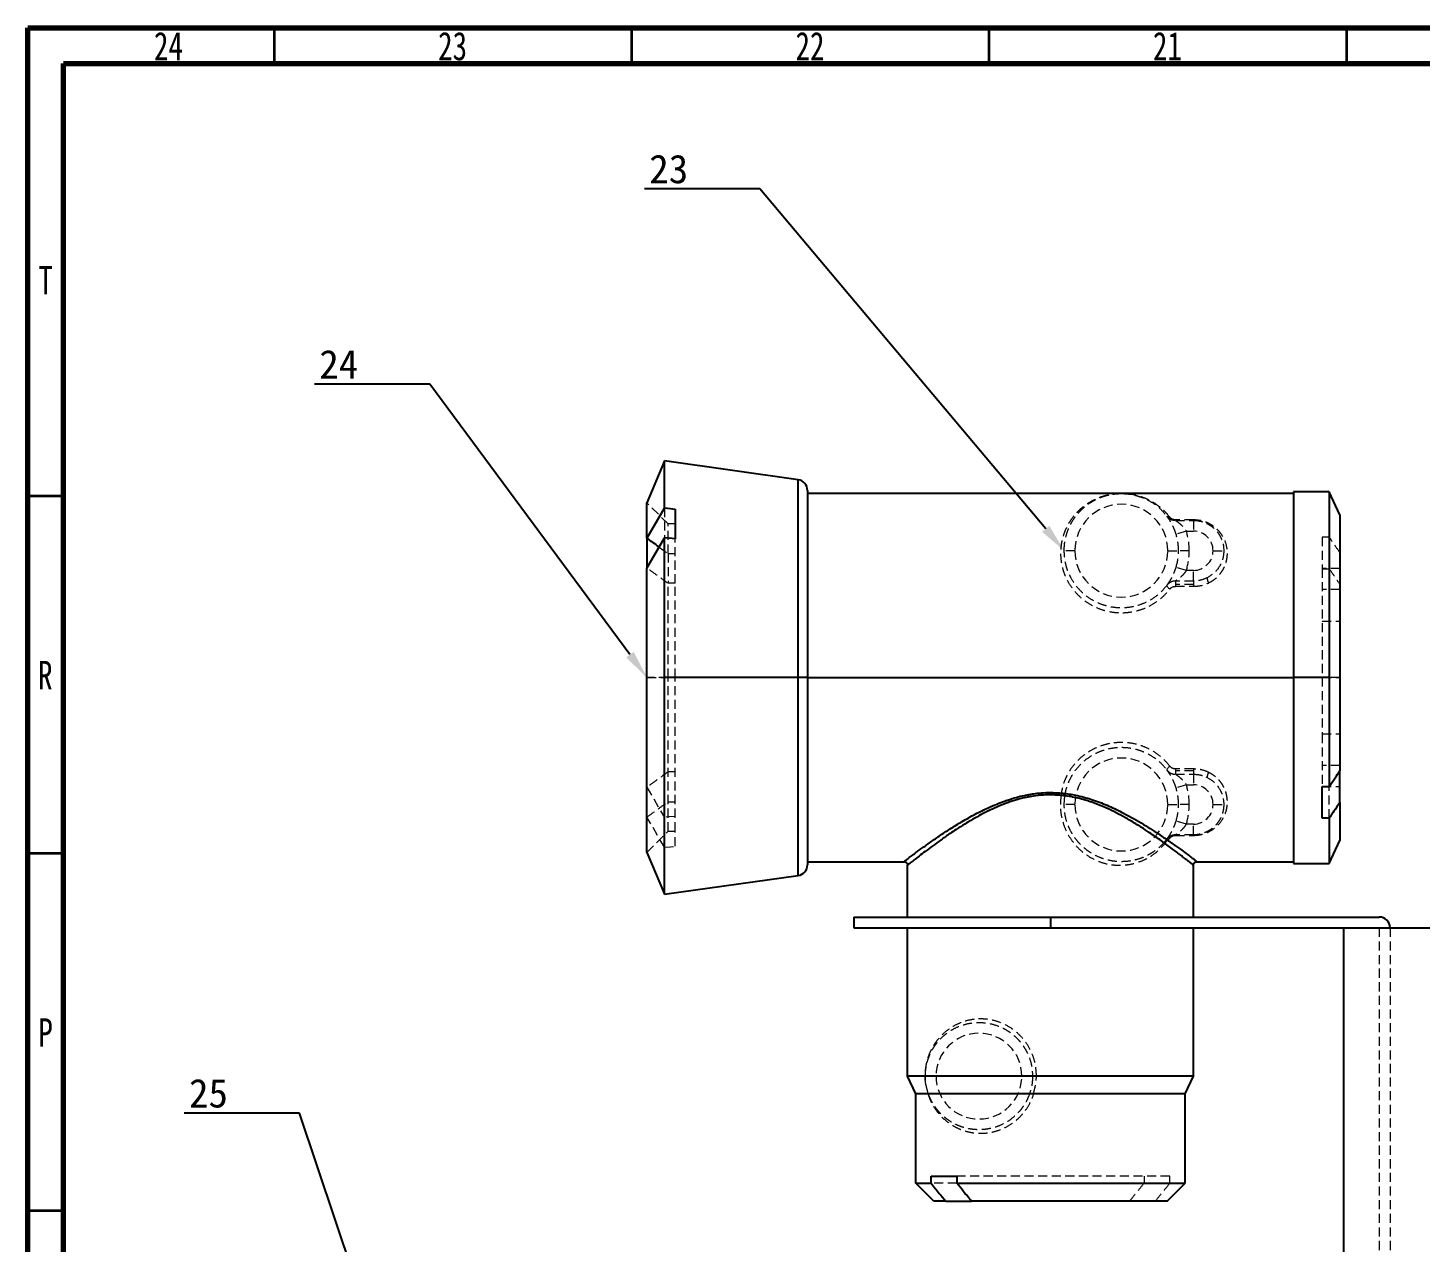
# Model space of a CAD drawing. Header units: millimetres. Extents: x 15 to 1184, y 5 to 836.
# Drawn here: x 15 to 209.8, y 666.1 to 836 of the extents above; entities that cross this region are included whole.
import ezdxf
from ezdxf import colors
from ezdxf.entities.mleader import LeaderData, LeaderLine
from ezdxf.math import Vec2, Vec3

# ---------------------------------------------------------------- set-up
doc = ezdxf.new("R2010")
doc.units = ezdxf.units.MM
doc.linetypes.add('HIDDEN', pattern=[1.905, 1.27, -0.635])
doc.styles.add('SLDTEXTSTYLE0', font='TXT', dxfattribs={"width": 0.75})

msp = doc.modelspace()

# ---------------------------------------------------------------- linework, layer by layer
at = {"color": 7, "linetype": 'Continuous', "lineweight": 70}
for p, q in [((15, 5), (15, 836)), ((15, 836), (1184, 836)), ((20, 10), (20, 831)), ((20, 831), (1179, 831))]:
    msp.add_line(p, q, dxfattribs=at)
at = {"color": 7, "linetype": 'Continuous', "lineweight": 35}
for p, q in [((49.5, 831), (49.5, 836)), ((99.5, 831), (99.5, 836)), ((149.5, 831), (149.5, 836)), ((199.5, 831), (199.5, 836)), ((20, 770.5), (15, 770.5)), ((20, 720.5), (15, 720.5)), ((20, 670.5), (15, 670.5))]:
    msp.add_line(p, q, dxfattribs=at)
at = {"color": 7, "linetype": 'Continuous', "lineweight": 25}
for p, q in [((104.057, 775.404), (101.613, 769.538)), ((122.766, 772.775), (104.057, 775.404)), ((104.057, 768.834), (104.057, 775.404)), ((122.766, 745.094), (122.766, 772.775)), ((101.613, 764.597), (101.613, 769.538)), ((124.057, 771.29), (124.057, 745.094)), ((167.973, 770.844), (124.057, 770.844)), ((192.057, 770.844), (167.973, 770.844)), ((197.057, 771.094), (192.057, 771.094)), ((192.057, 771.094), (192.057, 745.094)), ((198.557, 767.877), (197.057, 771.094)), ((197.057, 771.094), (197.057, 745.094)), ((104.057, 768.834), (101.613, 764.597)), ((105.557, 768.682), (105.557, 764.504)), ((198.557, 767.877), (198.557, 732.058)), ((101.613, 760.419), (104.057, 764.656)), ((101.613, 764.597), (101.613, 760.437)), ((104.057, 745.094), (104.057, 764.656)), ((101.613, 745.094), (101.613, 760.419)), ((101.613, 720.649), (101.613, 745.094)), ((104.057, 714.783), (104.057, 745.094)), ((122.766, 745.094), (104.057, 745.094)), ((124.057, 745.094), (122.766, 745.094)), ((122.766, 717.412), (122.766, 745.094)), ((124.057, 745.094), (124.057, 718.897)), ((124.057, 745.094), (192.057, 745.094)), ((192.057, 745.094), (192.057, 719.094)), ((197.057, 745.094), (192.057, 745.094)), ((197.057, 745.094), (197.057, 729.869)), ((198.557, 727.632), (198.557, 732.058)), ((196.057, 729.869), (197.057, 729.869)), ((196.057, 725.443), (196.057, 729.869)), ((198.557, 727.632), (198.557, 722.31)), ((197.057, 725.443), (196.057, 725.443)), ((197.057, 725.443), (197.057, 719.094)), ((197.057, 719.094), (198.557, 722.31)), ((101.613, 720.649), (104.057, 714.783)), ((124.057, 719.344), (137.578, 719.344)), ((138.057, 711.594), (138.057, 718.844)), ((178.057, 711.594), (178.057, 718.844)), ((178.538, 719.344), (192.057, 719.344)), ((192.057, 719.094), (197.057, 719.094)), ((104.057, 714.783), (122.766, 717.412)), ((130.557, 711.594), (130.557, 710.094)), ((130.557, 711.594), (158.057, 711.594)), ((158.057, 711.594), (158.057, 710.094)), ((158.057, 711.594), (204.057, 711.594)), ((130.557, 710.094), (158.057, 710.094)), ((138.057, 689.344), (138.057, 710.094)), ((158.057, 710.094), (199.057, 710.094)), ((178.057, 689.344), (178.057, 710.094)), ((199.057, 710.094), (199.057, 661.783)), ((199.057, 710.094), (601.557, 710.094)), ((178.057, 689.344), (138.057, 689.344)), ((139.223, 686.844), (138.057, 689.344)), ((176.892, 686.844), (178.057, 689.344)), ((176.892, 686.844), (139.223, 686.844)), ((139.223, 674.344), (139.223, 686.844)), ((176.892, 674.344), (176.892, 686.844)), ((139.223, 674.344), (141.373, 674.344)), ((141.723, 671.844), (139.223, 674.344)), ((141.373, 675.344), (144.968, 675.344)), ((141.373, 674.344), (141.373, 675.344)), ((144.968, 675.344), (144.968, 674.344)), ((144.968, 674.344), (176.892, 674.344)), ((174.392, 671.844), (176.892, 674.344)), ((143.405, 671.844), (141.723, 671.844)), ((143.405, 671.844), (147, 671.844)), ((174.392, 671.844), (147, 671.844))]:
    msp.add_line(p, q, dxfattribs=at)
at = {"color": 7, "linetype": 'HIDDEN', "lineweight": 18}
for p, q in [((122.766, 772.775), (122.766, 745.094)), ((104.557, 766.594), (101.613, 769.538)), ((104.057, 768.834), (104.057, 764.656)), ((104.557, 762.465), (104.557, 766.594)), ((105.557, 766.594), (104.557, 766.594)), ((178.057, 767.165), (175.536, 767.165)), ((175.536, 767.094), (175.536, 767.165)), ((175.536, 767.094), (178.057, 767.094)), ((177.067, 765.594), (175.631, 765.159)), ((177.067, 765.594), (178.057, 765.594)), ((178.057, 767.094), (178.057, 767.165)), ((178.057, 767.094), (178.057, 765.594)), ((105.557, 758.288), (105.557, 764.504)), ((197.057, 764.744), (196.057, 764.744)), ((196.057, 764.744), (196.057, 760.344)), ((103.313, 763.366), (104.557, 762.465)), ((104.557, 762.465), (105.557, 762.465)), ((104.557, 762.465), (104.557, 758.288)), ((161.473, 762.844), (159.973, 762.844)), ((174.473, 762.844), (175.973, 762.844)), ((177.473, 762.844), (175.973, 762.844)), ((180.807, 762.844), (182.307, 762.844)), ((177.067, 760.094), (175.631, 760.528)), ((178.057, 760.094), (177.067, 760.094)), ((178.057, 758.61), (178.057, 760.094)), ((196.057, 760.344), (196.057, 737.211)), ((198.557, 760.344), (196.057, 760.344)), ((196.057, 760.318), (197.057, 760.318)), ((105.557, 758.288), (104.557, 758.288)), ((104.557, 745.094), (104.557, 758.288)), ((105.557, 745.094), (105.557, 758.288)), ((175.56, 758.61), (175.56, 758.115)), ((178.057, 758.61), (175.56, 758.61)), ((178.057, 758.115), (175.56, 758.115)), ((175.56, 758.115), (175.56, 757.867)), ((175.56, 757.867), (178.057, 757.867)), ((178.057, 758.61), (178.057, 758.115)), ((178.057, 758.115), (178.057, 757.867)), ((198.557, 757.402), (196.057, 757.402)), ((196.057, 752.976), (198.557, 752.976)), ((104.557, 745.094), (101.613, 745.094)), ((101.613, 745.094), (104.057, 745.094)), ((122.766, 745.094), (104.057, 745.094)), ((104.557, 723.594), (104.557, 745.094)), ((105.557, 745.094), (104.557, 745.094)), ((105.557, 723.594), (105.557, 745.094)), ((124.057, 745.094), (122.766, 745.094)), ((122.766, 745.094), (122.766, 717.412)), ((124.057, 745.094), (192.057, 745.094)), ((197.057, 745.094), (192.057, 745.094)), ((196.057, 745.094), (198.557, 745.094)), ((198.557, 745.094), (197.057, 745.094)), ((196.057, 737.211), (196.057, 729.869)), ((196.057, 737.211), (198.557, 737.211)), ((198.557, 732.785), (196.057, 732.785)), ((105.557, 731.9), (104.557, 731.9)), ((178.057, 732.32), (175.56, 732.32)), ((175.56, 732.32), (175.56, 732.072)), ((175.56, 732.072), (175.56, 731.577)), ((178.057, 732.072), (175.56, 732.072)), ((175.56, 731.577), (178.057, 731.577)), ((178.057, 732.32), (178.057, 732.072)), ((178.057, 732.072), (178.057, 731.577)), ((178.057, 731.577), (178.057, 730.094)), ((179.815, 731.191), (179.992, 731.128)), ((101.613, 729.768), (104.057, 725.531)), ((160.062, 728.628), (159.534, 728.628)), ((159.973, 727.344), (160.065, 728.553)), ((177.067, 730.094), (175.631, 729.659)), ((177.067, 730.094), (178.057, 730.094)), ((196.057, 729.844), (198.557, 729.844)), ((197.057, 725.443), (197.057, 729.869)), ((104.557, 727.722), (105.557, 727.722)), ((161.473, 727.344), (159.973, 727.344)), ((174.473, 727.344), (175.973, 727.344)), ((177.473, 727.344), (175.973, 727.344)), ((180.807, 727.344), (182.307, 727.344)), ((104.057, 721.353), (101.613, 725.59)), ((177.067, 724.594), (175.631, 725.028)), ((178.057, 724.594), (177.067, 724.594)), ((178.057, 723.094), (178.057, 724.594)), ((101.613, 720.649), (104.557, 723.594)), ((104.557, 723.594), (105.557, 723.594)), ((105.557, 721.505), (105.557, 723.594)), ((175.536, 723.022), (175.536, 723.094)), ((178.057, 723.094), (175.536, 723.094)), ((175.536, 723.022), (178.057, 723.022)), ((178.057, 723.022), (178.057, 723.094)), ((158.057, 711.594), (158.057, 710.094)), ((204.057, 710.094), (204.057, 661.783)), ((205.557, 710.094), (205.557, 645.094)), ((140.558, 689.24), (140.557, 689.344)), ((155.557, 689.344), (155.557, 689.24)), ((144.968, 674.344), (141.373, 674.344)), ((174.741, 675.344), (144.968, 675.344)), ((171.146, 675.344), (171.146, 674.344)), ((174.741, 674.344), (174.741, 675.344))]:
    msp.add_line(p, q, dxfattribs=at)
at = {"color": 7, "linetype": 'Continuous', "lineweight": 25, "flags": 128}
for points in [[(104.057, 768.834), (104.897, 768.748), (105.557, 768.682)], [(105.557, 764.504), (104.717, 764.59), (104.057, 764.656)]]:
    msp.add_lwpolyline(points, dxfattribs=at)
at = {"color": 7, "linetype": 'HIDDEN', "lineweight": 18, "flags": 128}
for points in [[(174.369, 758.037), (174.352, 757.992), (174.357, 757.933), (174.385, 757.863), (174.433, 757.787), (174.5, 757.708), (174.581, 757.63), (174.672, 757.558), (174.769, 757.496)], [(174.769, 732.691), (174.672, 732.629), (174.581, 732.557), (174.5, 732.479), (174.433, 732.4), (174.385, 732.324), (174.357, 732.254), (174.352, 732.195), (174.369, 732.15)], [(105.557, 725.683), (104.717, 725.598), (104.057, 725.531)], [(104.057, 721.353), (104.897, 721.439), (105.557, 721.505)]]:
    msp.add_lwpolyline(points, dxfattribs=at)
at = {"color": 7, "linetype": 'Continuous', "lineweight": 25}
for centre, start, end in [((122.557, 771.29), 0, 82), ((122.557, 718.897), 278, 0), ((204.057, 710.094), 0, 90)]:
    msp.add_arc(centre, 1.5, start, end, dxfattribs=at)
at = {"color": 7, "linetype": 'HIDDEN', "lineweight": 18}
for centre, radius, start, end in [((167.973, 762.844), 6.5, 0, 180), ((174.649, 767.941), 0.4, 219.77484, 283.15127), ((167.973, 762.844), 9.5, 0, 16.82645), ((178.057, 762.844), 2.75, 0, 90), ((167.973, 762.844), 8, 0, 16.82645), ((167.973, 762.844), 6.5, 180, 0), ((167.973, 762.844), 8, 343.17355, 0), ((167.973, 762.844), 9.5, 343.17355, 0), ((178.057, 762.844), 2.75, 270, 0), ((180.844, 758.947), 0.859, 172.49132, 223.40654), ((167.973, 727.344), 6.5, 0, 180), ((180.844, 731.24), 0.859, 136.59346, 187.50868), ((165.044, 728.139), 5.532, 171.65019, 174.92142), ((161.528, 740.738), 12.273, 260.64997, 263.15495), ((159.577, 728.41), 0.532, 24.22294, 90.66454), ((159.866, 728.583), 0.202, 351.4972, 13.09499), ((167.973, 727.344), 8, 0, 16.82645), ((167.973, 727.344), 9.5, 0, 16.82645), ((178.057, 727.344), 2.75, 0, 90), ((167.973, 727.344), 6.5, 180, 0), ((167.973, 727.344), 8, 343.17355, 0), ((167.973, 727.344), 9.5, 343.17355, 0), ((178.057, 727.344), 2.75, 270, 0), ((174.649, 722.246), 0.4, 76.84873, 140.22516), ((174.357, 722.029), 0.308, 145.33816, 208.40055), ((174.699, 721.73), 0.631, 109.60604, 166.01651), ((174.399, 721.937), 0.397, 77.14749, 137.87185), ((148.057, 689.344), 6, 0, 180), ((148.057, 689.344), 6, 180, 0)]:
    msp.add_arc(centre, radius, start, end, dxfattribs=at)
for points, knots in [([(167.973, 770.844), (167.662, 770.834), (167.111, 770.817), (166.29, 770.689), (165.513, 770.501), (164.706, 770.218), (163.928, 769.855), (163.205, 769.423), (162.538, 768.933), (161.926, 768.384), (161.367, 767.772), (160.882, 767.125), (160.44, 766.4), (160.056, 765.588), (159.75, 764.685), (159.552, 763.76), (159.457, 762.775), (159.485, 761.732), (159.668, 760.611), (160.019, 759.483), (160.565, 758.354), (161.299, 757.285), (162.235, 756.306), (163.338, 755.469), (164.593, 754.813), (165.952, 754.366), (167.377, 754.148), (168.82, 754.169), (170.236, 754.428), (171.583, 754.911), (172.81, 755.606), (173.906, 756.469), (174.48, 757.152), (174.769, 757.496)], [0, 0, 0, 0, 0.040697, 0.0719989, 0.1079291, 0.1439365, 0.1814822, 0.2162898, 0.2483733, 0.2821036, 0.3141003, 0.3443982, 0.3730384, 0.4068707, 0.4389014, 0.4692595, 0.4980967, 0.5301917, 0.5607544, 0.5927026, 0.6234673, 0.6551033, 0.6861137, 0.7175223, 0.7487828, 0.7801815, 0.8115076, 0.8429569, 0.8742577, 0.9056182, 0.9370221, 0.9683079, 1, 1, 1, 1]), ([(159.973, 762.844), (159.984, 763.157), (160.007, 763.802), (160.18, 764.722), (160.453, 765.627), (160.786, 766.386), (161.139, 767.017), (161.485, 767.537), (161.878, 768.038), (162.319, 768.515), (162.829, 768.984), (163.421, 769.437), (164.109, 769.865), (164.852, 770.225), (165.624, 770.505), (166.365, 770.691), (167.149, 770.817), (167.676, 770.834), (167.973, 770.844)], [0, 0, 0, 0, 0.0576059, 0.1185745, 0.1830242, 0.2510549, 0.2965841, 0.3443558, 0.3943863, 0.4466898, 0.5012789, 0.5655724, 0.635455, 0.7109363, 0.7833004, 0.8554603, 0.9183051, 1, 1, 1, 1]), ([(174.74, 767.552), (174.521, 767.814), (174.068, 768.356), (173.313, 769.016), (172.492, 769.59), (171.748, 769.99), (171.067, 770.279), (170.468, 770.485), (169.852, 770.646), (169.244, 770.756), (168.625, 770.829), (168.204, 770.838), (167.973, 770.844)], [0, 0, 0, 0, 0.12038048, 0.2497883, 0.36915294, 0.49890248, 0.57570689, 0.65924948, 0.74953686, 0.8297888, 0.90712496, 1, 1, 1, 1]), ([(167.973, 770.844), (168.212, 770.837), (168.644, 770.826), (169.225, 770.75), (169.775, 770.645), (170.32, 770.5), (170.883, 770.303), (171.614, 769.987), (172.495, 769.48), (173.493, 768.695), (174.061, 768.02), (174.342, 767.686)], [0, 0, 0, 0, 0.10218869, 0.18567103, 0.25044599, 0.34075709, 0.42428862, 0.50104262, 0.67184182, 0.8375888, 1, 1, 1, 1]), ([(174.342, 767.686), (174.409, 767.606), (174.536, 767.457), (174.813, 767.266), (175.146, 767.123), (175.409, 767.103), (175.536, 767.094)], [0, 0, 0, 0, 0.26575709, 0.49975887, 0.7598563, 1, 1, 1, 1]), ([(175.631, 765.159), (175.572, 765.34), (175.455, 765.701), (175.172, 766.361), (174.803, 767.036), (174.426, 767.578), (174.37, 767.65), (174.342, 767.686)], [0, 0, 0, 0, 0.1249611, 0.2504784, 0.4999123, 0.7500174, 1, 1, 1, 1]), ([(175.536, 767.165), (175.427, 767.176), (175.209, 767.199), (174.926, 767.349), (174.81, 767.475), (174.74, 767.552)], [0, 0, 0, 0, 0.2786747, 0.5595557, 1, 1, 1, 1]), ([(175.597, 767.053), (175.645, 767.02), (175.79, 766.922), (176.181, 766.624), (176.659, 766.179), (176.931, 765.789), (177.067, 765.594)], [0, 0, 0, 0, 0.143321, 0.4288517, 0.7146877, 1, 1, 1, 1]), ([(180.22, 758.357), (180.49, 758.512), (181.032, 758.824), (181.676, 759.449), (182.179, 760.14), (182.53, 760.872), (182.741, 761.617), (182.851, 762.593), (182.702, 763.758), (182.241, 764.791), (181.698, 765.524), (181.2, 766.023), (180.602, 766.464), (180.002, 766.773), (179.458, 766.964), (178.87, 767.118), (178.384, 767.146), (178.057, 767.165)], [0, 0, 0, 0, 0.0625308, 0.1252607, 0.1876901, 0.2504813, 0.312824, 0.3754687, 0.4997427, 0.6245733, 0.6867263, 0.7492024, 0.8118576, 0.8745152, 0.9068969, 0.9373161, 1, 1, 1, 1]), ([(178.057, 767.094), (178.241, 767.087), (178.52, 767.077), (178.88, 767.016), (179.218, 766.938), (179.616, 766.807), (180.073, 766.597), (180.518, 766.323), (180.934, 765.987), (181.286, 765.622), (181.593, 765.219), (181.845, 764.795), (182.08, 764.258), (182.266, 763.619), (182.293, 763.102), (182.307, 762.844)], [0, 0, 0, 0, 0.0606158, 0.0924469, 0.1257358, 0.1846747, 0.251261, 0.3312389, 0.4143177, 0.5014217, 0.5784531, 0.6675746, 0.7510711, 0.8757282, 1, 1, 1, 1]), ([(198.557, 762.555), (198.277, 762.964), (197.778, 763.693), (197.277, 764.423), (197.057, 764.744)], [0, 0, 0, 0, 0.5600001, 1, 1, 1, 1]), ([(174.369, 758.037), (174.111, 757.724), (173.594, 757.094), (172.598, 756.275), (171.452, 755.596), (170.182, 755.114), (168.841, 754.852), (167.48, 754.82), (166.137, 755.018), (164.853, 755.437), (163.68, 756.051), (162.642, 756.834), (161.769, 757.743), (161.074, 758.736), (160.557, 759.777), (160.081, 761.18), (160.016, 762.18), (159.973, 762.844)], [0, 0, 0, 0, 0.0613784, 0.1233293, 0.1862763, 0.2506233, 0.312857, 0.3756815, 0.4387463, 0.5006907, 0.5637616, 0.6255958, 0.6879065, 0.7504335, 0.8120075, 0.8754098, 1, 1, 1, 1]), ([(182.307, 762.844), (182.283, 762.484), (182.236, 761.808), (181.81, 760.755), (181.113, 759.77), (180.356, 759.29), (179.992, 759.06)], [0, 0, 0, 0, 0.2659104, 0.5005882, 0.7597529, 1, 1, 1, 1]), ([(104.557, 758.288), (104.008, 758.686), (103.027, 759.397), (102.045, 760.107), (101.613, 760.419)], [0, 0, 0, 0, 0.56, 1, 1, 1, 1]), ([(174.369, 758.037), (174.425, 758.113), (174.538, 758.264), (174.9, 758.816), (175.229, 759.451), (175.476, 760.048), (175.58, 760.369), (175.631, 760.528)], [0, 0, 0, 0, 0.2504577, 0.4998979, 0.7496501, 0.8767466, 1, 1, 1, 1]), ([(177.067, 760.094), (176.943, 759.913), (176.694, 759.552), (176.251, 759.126), (175.892, 758.84), (175.655, 758.672), (175.59, 758.629), (175.56, 758.61)], [0, 0, 0, 0, 0.2495911, 0.4997946, 0.7493649, 0.8856183, 1, 1, 1, 1]), ([(197.057, 760.318), (197.337, 759.909), (197.838, 759.18), (198.337, 758.45), (198.557, 758.129)], [0, 0, 0, 0, 0.5600002, 1, 1, 1, 1]), ([(175.56, 758.61), (175.443, 758.603), (175.209, 758.59), (174.879, 758.469), (174.586, 758.288), (174.441, 758.121), (174.369, 758.037)], [0, 0, 0, 0, 0.2502709, 0.5012395, 0.7515365, 1, 1, 1, 1]), ([(174.769, 757.496), (174.823, 757.556), (174.931, 757.676), (175.198, 757.828), (175.423, 757.852), (175.56, 757.867)], [0, 0, 0, 0, 0.28027397, 0.5615108, 1, 1, 1, 1]), ([(179.992, 759.06), (179.685, 758.928), (179.072, 758.666), (178.395, 758.628), (178.057, 758.61)], [0, 0, 0, 0, 0.5016144, 1, 1, 1, 1]), ([(178.057, 757.867), (178.435, 757.887), (179.193, 757.928), (179.877, 758.213), (180.22, 758.357)], [0, 0, 0, 0, 0.4983624, 1, 1, 1, 1]), ([(174.769, 732.691), (174.51, 733.002), (173.995, 733.62), (173.027, 734.421), (171.945, 735.091), (170.752, 735.595), (169.488, 735.921), (168.183, 736.05), (166.873, 735.984), (165.59, 735.719), (164.366, 735.269), (163.241, 734.645), (162.237, 733.877), (161.385, 732.995), (160.685, 732.026), (160.156, 731.014), (159.77, 729.971), (159.638, 729.289), (159.571, 728.942)], [0, 0, 0, 0, 0.0626349, 0.1245048, 0.1869964, 0.2493623, 0.3118214, 0.3743231, 0.4368283, 0.4993107, 0.562062, 0.6248911, 0.686954, 0.7496618, 0.8113403, 0.8745927, 0.9360843, 1, 1, 1, 1]), ([(160.065, 728.553), (160.126, 728.876), (160.246, 729.513), (160.594, 730.49), (161.076, 731.447), (161.712, 732.365), (162.492, 733.21), (163.417, 733.956), (164.481, 734.577), (165.647, 735.032), (166.878, 735.301), (168.132, 735.375), (169.381, 735.252), (170.595, 734.936), (171.734, 734.441), (172.761, 733.788), (173.659, 733.021), (174.133, 732.439), (174.369, 732.15)], [0, 0, 0, 0, 0.0638057, 0.1254415, 0.1884185, 0.250402, 0.3117509, 0.373708, 0.4366332, 0.5008704, 0.563027, 0.6258652, 0.6887706, 0.7508327, 0.8145694, 0.8771097, 0.9387998, 1, 1, 1, 1]), ([(175.56, 732.32), (175.482, 732.325), (175.326, 732.334), (175.107, 732.412), (174.913, 732.528), (174.817, 732.637), (174.769, 732.691)], [0, 0, 0, 0, 0.25024791, 0.49904655, 0.74914456, 1, 1, 1, 1]), ([(104.557, 731.9), (104.008, 731.501), (103.027, 730.791), (102.045, 730.08), (101.613, 729.768)], [0, 0, 0, 0, 0.56, 1, 1, 1, 1]), ([(174.369, 732.15), (174.441, 732.066), (174.587, 731.898), (174.88, 731.717), (175.209, 731.597), (175.443, 731.584), (175.56, 731.577)], [0, 0, 0, 0, 0.2489053, 0.499512, 0.7500062, 1, 1, 1, 1]), ([(175.631, 729.659), (175.579, 729.82), (175.475, 730.141), (175.229, 730.737), (174.901, 731.371), (174.538, 731.924), (174.425, 732.074), (174.369, 732.15)], [0, 0, 0, 0, 0.12496705, 0.25024895, 0.49961909, 0.74991136, 1, 1, 1, 1]), ([(175.56, 731.577), (175.59, 731.558), (175.655, 731.515), (175.893, 731.347), (176.252, 731.061), (176.695, 730.635), (176.943, 730.274), (177.067, 730.094)], [0, 0, 0, 0, 0.114376, 0.2506084, 0.5007646, 0.7505813, 1, 1, 1, 1]), ([(180.22, 731.83), (179.877, 731.974), (179.193, 732.259), (178.435, 732.3), (178.057, 732.32)], [0, 0, 0, 0, 0.5016376, 1, 1, 1, 1]), ([(178.057, 723.022), (178.218, 723.027), (178.546, 723.036), (179.013, 723.111), (179.458, 723.222), (180.002, 723.415), (180.602, 723.723), (181.397, 724.309), (181.999, 725.015), (182.425, 725.809), (182.657, 726.453), (182.792, 727.13), (182.823, 727.84), (182.741, 728.57), (182.53, 729.315), (182.179, 730.047), (181.676, 730.738), (181.032, 731.363), (180.49, 731.675), (180.22, 731.83)], [0, 0, 0, 0, 0.0309714, 0.0629288, 0.0933317, 0.1257013, 0.1883306, 0.2509575, 0.3753423, 0.4378475, 0.5002811, 0.5633885, 0.624701, 0.6873174, 0.7496319, 0.8123947, 0.8747959, 0.9374975, 1, 1, 1, 1]), ([(178.057, 731.577), (178.395, 731.561), (179.01, 731.53), (179.565, 731.296), (179.815, 731.191)], [0, 0, 0, 0, 0.5504681, 1, 1, 1, 1]), ([(179.992, 731.128), (180.356, 730.897), (181.113, 730.418), (181.81, 729.432), (182.236, 728.379), (182.283, 727.703), (182.307, 727.344)], [0, 0, 0, 0, 0.2402431, 0.4994117, 0.7340838, 1, 1, 1, 1]), ([(159.571, 728.942), (158.967, 728.978), (157.756, 729.049), (155.953, 728.907), (154.181, 728.595), (152.3, 728.08), (150.321, 727.342), (148.305, 726.405), (146.108, 725.22), (143.831, 723.824), (141.857, 722.493), (140.381, 721.448), (139.314, 720.668), (138.54, 720.09), (138.018, 719.695), (137.709, 719.459), (137.558, 719.344), (137.573, 719.356), (137.578, 719.359)], [0, 0, 0, 0, 0.0516757, 0.1035523, 0.1540286, 0.2065807, 0.2738801, 0.342758, 0.4120873, 0.5146353, 0.6175794, 0.6861894, 0.7547099, 0.8228869, 0.874589, 0.9255294, 0.9769542, 1, 1, 1, 1]), ([(138.057, 718.844), (138.08, 718.862), (138.125, 718.898), (138.445, 719.153), (138.852, 719.475), (139.295, 719.823), (139.84, 720.245), (140.496, 720.748), (141.264, 721.324), (141.957, 721.832), (142.509, 722.229), (142.88, 722.493), (143.257, 722.757), (143.644, 723.024), (144.053, 723.303), (144.505, 723.605), (145.143, 724.025), (145.927, 724.522), (146.802, 725.05), (147.639, 725.531), (148.458, 725.977), (149.347, 726.43), (150.235, 726.849), (151.483, 727.384), (153.107, 727.97), (155.184, 728.478), (157.351, 728.747), (158.805, 728.668), (159.534, 728.628)], [0, 0, 0, 0, 0.0620149, 0.125021, 0.1654111, 0.207029, 0.2499652, 0.2941195, 0.3410291, 0.388711, 0.4067919, 0.4256, 0.4437513, 0.4610448, 0.4796554, 0.4995836, 0.520939, 0.5619031, 0.5966876, 0.6244885, 0.657521, 0.6870209, 0.7193465, 0.7492368, 0.8118245, 0.874387, 0.9370052, 1, 1, 1, 1]), ([(159.534, 728.628), (159.485, 728.126), (159.387, 727.126), (159.569, 725.622), (159.988, 724.177), (160.656, 722.825), (161.545, 721.616), (162.63, 720.586), (163.863, 719.776), (165.184, 719.212), (166.541, 718.892), (167.87, 718.81), (169.156, 718.936), (170.343, 719.244), (171.444, 719.713), (172.775, 720.501), (173.563, 721.332), (174.086, 721.883)], [0, 0, 0, 0, 0.0629143, 0.1252113, 0.1878979, 0.2501665, 0.3128386, 0.3751034, 0.4380167, 0.5005631, 0.5619589, 0.6254847, 0.6865714, 0.7504507, 0.8117611, 0.8751381, 1, 1, 1, 1]), ([(101.613, 725.59), (102.163, 725.988), (103.145, 726.699), (104.126, 727.409), (104.557, 727.722)], [0, 0, 0, 0, 0.56, 1, 1, 1, 1]), ([(174.104, 722.204), (173.939, 722.018), (173.566, 721.597), (172.945, 721.057), (172.243, 720.561), (171.541, 720.168), (170.704, 719.804), (169.751, 719.517), (168.621, 719.342), (167.447, 719.33), (166.222, 719.504), (165, 719.878), (163.956, 720.396), (163.101, 720.978), (162.413, 721.567), (161.802, 722.227), (161.267, 722.953), (160.806, 723.747), (160.386, 724.729), (160.047, 725.939), (159.999, 726.857), (159.973, 727.344)], [0, 0, 0, 0, 0.0460577, 0.1042534, 0.152836, 0.2041818, 0.2498915, 0.3146787, 0.3748201, 0.4385799, 0.4998782, 0.5621827, 0.6248943, 0.6647929, 0.7064629, 0.749991, 0.7881306, 0.8298008, 0.8750277, 0.9337093, 1, 1, 1, 1]), ([(182.307, 727.344), (182.293, 727.085), (182.265, 726.568), (182.08, 725.929), (181.848, 725.4), (181.599, 724.977), (181.293, 724.572), (180.934, 724.2), (180.518, 723.864), (180.073, 723.59), (179.616, 723.38), (179.138, 723.224), (178.62, 723.115), (178.241, 723.101), (178.057, 723.094)], [0, 0, 0, 0, 0.1244994, 0.2489568, 0.3323587, 0.4169512, 0.4986357, 0.5857459, 0.6688341, 0.7488248, 0.8154144, 0.8743642, 0.9393756, 1, 1, 1, 1]), ([(174.342, 722.501), (174.37, 722.538), (174.426, 722.61), (174.803, 723.151), (175.172, 723.826), (175.455, 724.486), (175.572, 724.847), (175.631, 725.028)], [0, 0, 0, 0, 0.2504329, 0.5000091, 0.7495191, 0.8750409, 1, 1, 1, 1]), ([(177.067, 724.594), (176.931, 724.399), (176.66, 724.008), (176.176, 723.56), (175.804, 723.275), (175.617, 723.148), (175.582, 723.124), (175.575, 723.12)], [0, 0, 0, 0, 0.2758006, 0.5522688, 0.8279429, 0.9657964, 1, 1, 1, 1]), ([(175.536, 723.094), (175.409, 723.084), (175.146, 723.064), (174.813, 722.921), (174.536, 722.73), (174.409, 722.581), (174.342, 722.501)], [0, 0, 0, 0, 0.24003207, 0.50002043, 0.73409833, 1, 1, 1, 1]), ([(174.487, 722.325), (174.535, 722.381), (174.62, 722.483), (174.703, 722.588), (174.74, 722.635)], [0, 0, 0, 0, 0.5599968, 1, 1, 1, 1]), ([(174.74, 722.635), (174.832, 722.734), (174.962, 722.873), (175.277, 723.002), (175.45, 723.015), (175.536, 723.022)], [0, 0, 0, 0, 0.5591036, 0.7797351, 1, 1, 1, 1]), ([(174.086, 721.883), (174.487, 721.588), (175.276, 721.01), (176.242, 720.271), (176.968, 719.707), (177.472, 719.31), (177.931, 718.945), (178.007, 718.884), (178.057, 718.844)], [0, 0, 0, 0, 0.1713667, 0.3369816, 0.5008316, 0.6277343, 0.7512398, 1, 1, 1, 1]), ([(174.342, 722.501), (174.298, 722.445), (174.22, 722.344), (174.139, 722.247), (174.104, 722.204)], [0, 0, 0, 0, 0.5599971, 1, 1, 1, 1]), ([(178.538, 719.358), (178.543, 719.354), (178.562, 719.34), (178.423, 719.446), (178.126, 719.673), (177.614, 720.06), (176.847, 720.633), (175.795, 721.406), (174.924, 722.017), (174.487, 722.325)], [0, 0, 0, 0, 0.04965604, 0.18552784, 0.32014837, 0.45674631, 0.63590841, 0.81717082, 1, 1, 1, 1]), ([(156.106, 689.344), (156.071, 689.921), (156, 691.078), (155.435, 692.732), (154.56, 694.23), (153.384, 695.497), (151.984, 696.466), (150.453, 697.093), (149.153, 697.326), (148.135, 697.354), (147.145, 697.283), (145.973, 697.024), (144.703, 696.487), (143.577, 695.759), (142.702, 694.956), (142.034, 694.142), (141.535, 693.368), (141.144, 692.574), (140.857, 691.791), (140.656, 691.013), (140.521, 690.194), (140.505, 689.615), (140.496, 689.332)], [0, 0, 0, 0, 0.0624796, 0.1250755, 0.18738, 0.2498724, 0.3124383, 0.3747818, 0.4373455, 0.4683608, 0.5001499, 0.5625422, 0.6246081, 0.6871935, 0.7494528, 0.791661, 0.8338215, 0.8746405, 0.9072698, 0.937326, 0.9694015, 1, 1, 1, 1]), ([(140.557, 689.344), (140.566, 689.623), (140.579, 690.039), (140.656, 690.574), (140.752, 691.075), (140.919, 691.684), (141.155, 692.302), (141.415, 692.84), (141.67, 693.285), (141.945, 693.699), (142.255, 694.105), (142.68, 694.589), (143.229, 695.103), (143.894, 695.599), (144.72, 696.087), (145.765, 696.525), (147.083, 696.823), (148.509, 696.878), (149.996, 696.643), (151.224, 696.179), (152.153, 695.644), (152.807, 695.167), (153.418, 694.611), (153.958, 693.997), (154.44, 693.312), (154.953, 692.371), (155.442, 691.046), (155.517, 689.934), (155.557, 689.344)], [0, 0, 0, 0, 0.0313542, 0.0467077, 0.0627928, 0.0921722, 0.1254506, 0.1502022, 0.1748243, 0.1985219, 0.2225837, 0.2506399, 0.2949944, 0.336015, 0.3755409, 0.4376466, 0.4999938, 0.562755, 0.6252715, 0.687644, 0.7186325, 0.7503165, 0.7808682, 0.8128499, 0.8430034, 0.8752542, 0.9336973, 1, 1, 1, 1]), ([(140.459, 689.344), (140.482, 688.962), (140.529, 688.198), (140.803, 687.301), (140.939, 686.852)], [0, 0, 0, 0, 0.5000409, 1, 1, 1, 1]), ([(140.558, 689.24), (140.555, 689.256), (140.55, 689.287), (140.514, 689.317), (140.496, 689.332)], [0, 0, 0, 0, 0.4998926, 1, 1, 1, 1]), ([(140.968, 686.896), (140.845, 687.323), (140.6, 688.178), (140.572, 688.886), (140.558, 689.24)], [0, 0, 0, 0, 0.5002721, 1, 1, 1, 1]), ([(155.557, 689.24), (155.539, 688.883), (155.499, 688.084), (155.272, 687.32), (155.147, 686.896)], [0, 0, 0, 0, 0.4454866, 1, 1, 1, 1]), ([(155.557, 689.24), (155.559, 689.247), (155.562, 689.26), (155.581, 689.274), (155.607, 689.288), (155.647, 689.304), (155.717, 689.32), (155.798, 689.333), (155.893, 689.341), (155.994, 689.346), (156.064, 689.344), (156.099, 689.344)], [0, 0, 0, 0, 0.1250313, 0.2064793, 0.2503777, 0.385103, 0.5001828, 0.6281618, 0.7499339, 0.8748526, 1, 1, 1, 1]), ([(155.646, 686.855), (155.77, 687.26), (156.017, 688.07), (156.072, 688.919), (156.099, 689.344)], [0, 0, 0, 0, 0.4998781, 1, 1, 1, 1]), ([(140.913, 686.844), (141.049, 686.476), (141.319, 685.742), (141.867, 684.815), (142.504, 683.978), (143.243, 683.24), (144.081, 682.599), (145.028, 682.061), (146.069, 681.654), (147.205, 681.395), (148.415, 681.31), (149.694, 681.431), (150.986, 681.785), (152.24, 682.383), (153.394, 683.216), (154.389, 684.264), (155.202, 685.478), (155.547, 686.389), (155.719, 686.844)], [0, 0, 0, 0, 0.0627594, 0.1250791, 0.1877019, 0.2500829, 0.3122369, 0.3747961, 0.4385315, 0.4992209, 0.5619353, 0.6243202, 0.6870907, 0.749292, 0.8120467, 0.8744412, 0.9372861, 1, 1, 1, 1]), ([(140.939, 686.852), (140.948, 686.86), (140.968, 686.878), (140.968, 686.889), (140.968, 686.896)], [0, 0, 0, 0, 0.43970955, 1, 1, 1, 1]), ([(155.147, 686.896), (155.025, 686.582), (154.789, 685.978), (154.31, 685.172), (153.664, 684.316), (152.794, 683.475), (151.663, 682.723), (150.463, 682.201), (149.376, 681.937), (148.443, 681.84), (147.658, 681.84), (146.91, 681.92), (146.198, 682.066), (145.519, 682.274), (144.971, 682.501), (144.54, 682.716), (144.214, 682.899), (143.878, 683.111), (143.536, 683.354), (143.219, 683.608), (142.869, 683.92), (142.514, 684.281), (142.174, 684.684), (141.845, 685.129), (141.53, 685.631), (141.217, 686.235), (141.05, 686.678), (140.968, 686.896)], [0, 0, 0, 0, 0.04513562, 0.08701311, 0.12567501, 0.18992816, 0.25075012, 0.31299723, 0.37572489, 0.41601305, 0.45769302, 0.5008758, 0.54006938, 0.58156078, 0.62539832, 0.64705627, 0.67035785, 0.69530618, 0.7219038, 0.7501528, 0.77318347, 0.81254226, 0.84812419, 0.87516472, 0.91870572, 0.96013163, 1, 1, 1, 1]), ([(155.646, 686.855), (155.584, 686.874), (155.46, 686.912), (155.299, 686.937), (155.216, 686.934), (155.179, 686.923), (155.158, 686.914), (155.151, 686.903), (155.147, 686.896)], [0, 0, 0, 0, 0.2495935, 0.4990391, 0.7484648, 0.7918701, 0.8742971, 1, 1, 1, 1]), ([(169.115, 671.844), (169.494, 672.31), (170.172, 673.143), (170.849, 673.977), (171.146, 674.344)], [0, 0, 0, 0, 0.5600008, 1, 1, 1, 1]), ([(174.741, 674.344), (174.362, 673.876), (173.686, 673.042), (173.008, 672.21), (172.71, 671.844)], [0, 0, 0, 0, 0.5599998, 1, 1, 1, 1])]:
    msp.add_open_spline(points, degree=3, knots=knots, dxfattribs=at)
at = {"color": 7, "linetype": 'Continuous', "lineweight": 25}
for points, knots in [([(101.613, 764.597), (102.163, 764.199), (102.73, 763.789), (103.296, 763.379), (103.313, 763.366)], [0, 0, 0, 0, 0.9700971, 1, 1, 1, 1]), ([(197.057, 729.869), (197.337, 730.278), (197.838, 731.007), (198.337, 731.737), (198.557, 732.058)], [0, 0, 0, 0, 0.5600002, 1, 1, 1, 1]), ([(137.578, 719.359), (137.575, 719.357), (137.566, 719.35), (137.733, 719.478), (138.059, 719.727), (138.547, 720.095), (139.239, 720.612), (140.188, 721.308), (141.424, 722.189), (142.842, 723.161), (144.422, 724.188), (146.14, 725.227), (148.005, 726.251), (150.006, 727.207), (152.144, 728.036), (154.224, 728.615), (156.183, 728.937), (157.989, 729.043), (159.797, 728.952), (161.765, 728.644), (163.853, 728.076), (165.998, 727.255), (168.345, 726.143), (170.791, 724.762), (172.95, 723.38), (174.609, 722.246), (175.853, 721.361), (176.814, 720.658), (177.52, 720.131), (178.02, 719.753), (178.36, 719.494), (178.542, 719.355), (178.539, 719.357), (178.538, 719.358)], [0, 0, 0, 0, 0.01474739, 0.04152066, 0.06856643, 0.09515384, 0.12225184, 0.15788238, 0.19387422, 0.22994196, 0.26595141, 0.30207727, 0.33755638, 0.37393276, 0.40986965, 0.44511004, 0.47235739, 0.4989957, 0.52568627, 0.55295182, 0.58833622, 0.62426083, 0.66046781, 0.71431211, 0.76788965, 0.80396277, 0.8398695, 0.87532106, 0.90252671, 0.92921238, 0.95622275, 0.98294887, 1, 1, 1, 1]), ([(178.057, 718.844), (178.037, 718.86), (177.996, 718.893), (177.703, 719.126), (177.33, 719.422), (176.922, 719.743), (176.438, 720.119), (175.882, 720.547), (175.256, 721.021), (174.556, 721.541), (173.797, 722.094), (172.987, 722.669), (172.079, 723.294), (170.975, 724.027), (169.783, 724.773), (168.509, 725.517), (167.269, 726.185), (165.799, 726.898), (164.109, 727.594), (162.18, 728.2), (160.153, 728.602), (158.303, 728.729), (156.69, 728.658), (155.319, 728.478), (153.985, 728.192), (152.692, 727.815), (151.441, 727.364), (150.242, 726.856), (149.097, 726.309), (147.993, 725.73), (146.984, 725.158), (145.928, 724.522), (144.96, 723.909), (143.842, 723.165), (142.726, 722.389), (141.555, 721.541), (140.535, 720.779), (139.66, 720.107), (138.965, 719.565), (138.448, 719.156), (138.119, 718.893), (138.078, 718.86), (138.057, 718.844)], [0, 0, 0, 0, 0.0309335, 0.0623176, 0.0825919, 0.1034297, 0.1248744, 0.1446421, 0.1653973, 0.1871618, 0.2076779, 0.2282926, 0.2497276, 0.2734597, 0.3035865, 0.3257481, 0.3501158, 0.3745688, 0.4058059, 0.4371944, 0.4684606, 0.4998439, 0.5205577, 0.5412826, 0.5624621, 0.5828975, 0.6036375, 0.6250108, 0.6452302, 0.6656691, 0.6873657, 0.7047469, 0.7307638, 0.7499866, 0.7813681, 0.8126691, 0.8450594, 0.8751857, 0.907043, 0.9375901, 0.969021, 1, 1, 1, 1]), ([(198.557, 727.632), (198.277, 727.223), (197.778, 726.494), (197.277, 725.764), (197.057, 725.443)], [0, 0, 0, 0, 0.56000008, 1, 1, 1, 1]), ([(137.557, 719.344), (137.62, 719.337), (137.717, 719.327), (137.833, 719.264), (137.913, 719.2), (137.978, 719.12), (138.04, 719.003), (138.051, 718.906), (138.057, 718.844)], [0, 0, 0, 0, 0.2394543, 0.3683585, 0.499999, 0.6316396, 0.7605442, 1, 1, 1, 1]), ([(178.057, 718.844), (178.064, 718.906), (178.074, 719.003), (178.137, 719.12), (178.201, 719.2), (178.281, 719.264), (178.398, 719.327), (178.494, 719.337), (178.557, 719.344)], [0, 0, 0, 0, 0.2394568, 0.3683607, 0.5, 0.6316394, 0.7605432, 1, 1, 1, 1]), ([(141.373, 674.344), (141.752, 673.876), (142.429, 673.042), (143.107, 672.21), (143.405, 671.844)], [0, 0, 0, 0, 0.5599998, 1, 1, 1, 1]), ([(147, 671.844), (146.62, 672.31), (145.943, 673.143), (145.266, 673.977), (144.968, 674.344)], [0, 0, 0, 0, 0.56000078, 1, 1, 1, 1])]:
    msp.add_open_spline(points, degree=3, knots=knots, dxfattribs=at)

# ---------------------------------------------------------------- texts
at = {"color": 7, "linetype": 'Continuous', "lineweight": 0, "attachment_point": 2, "style": 'SLDTEXTSTYLE0'}
for s, insert, char_height in [('24', (34.67, 835.438), 3.9687), ('23', (74.42, 835.438), 3.9687), ('22', (124.42, 835.438), 3.9687), ('21', (174.42, 835.438), 3.9687), ('T', (17.488, 802.688), 3.969), ('R', (17.444, 747.438), 3.969), ('P', (17.485, 697.438), 3.969)]:
    msp.add_mtext(s, dxfattribs=dict(at, insert=insert, char_height=char_height))

# ---------------------------------------------------------------- leaders
ml = msp.add_multileader_mtext('Standard')
ml.set_content('23', color=256)
ml.set_leader_properties()
ml.build(insert=Vec2(0, 0))
ml.multileader.update_dxf_attribs({"text_right_attachment_type": 6})
ctx = ml.context
ctx.base_point, ctx.plane_origin = Vec3(98.71, 816.259), Vec3(159.973, 762.844)
ctx.right_attachment, ctx.text_align_type = 6, 2
notes = []
notes.append((ctx, [(0, (1, 1, 0), (117.377, 813.459), (-1, 0), 8, [(0, [(159.973, 762.844)], 0, [])])]))
ctx.mtext.insert, ctx.mtext.alignment, ctx.mtext.flow_direction = Vec3(107.377, 818.259), 3, 5
ml = msp.add_multileader_mtext('Standard')
ml.set_content('24', color=256)
ml.set_leader_properties()
ml.build(insert=Vec2(0, 0))
ml.multileader.update_dxf_attribs({"text_right_attachment_type": 6})
ctx = ml.context
ctx.base_point, ctx.plane_origin = Vec3(52.55, 788.937), Vec3(101.613, 745.094)
ctx.right_attachment, ctx.text_align_type = 6, 2
notes.append((ctx, [(0, (1, 1, 0), (71.217, 786.137), (-1, 0), 8, [(0, [(101.613, 745.094)], 0, [])])]))
ctx.mtext.insert, ctx.mtext.alignment, ctx.mtext.flow_direction = Vec3(61.217, 790.937), 3, 5
ml = msp.add_multileader_mtext('Standard')
ml.set_content('25', color=256)
ml.set_leader_properties()
ml.build(insert=Vec2(0, 0))
ml.multileader.update_dxf_attribs({"text_right_attachment_type": 6})
ctx = ml.context
ctx.base_point, ctx.plane_origin = Vec3(34.325, 686.952), Vec3(79.057, 606.533)
ctx.right_attachment, ctx.text_align_type = 6, 2
notes.append((ctx, [(0, (1, 1, 0), (52.991, 684.152), (-1, 0), 8, [(0, [(79.057, 606.533)], 0, [])])]))
ctx.mtext.insert, ctx.mtext.alignment, ctx.mtext.flow_direction = Vec3(42.991, 688.952), 3, 5
for ctx, leaders in notes:
    for number, flags, end, landing, length, lines in leaders:
        leader = LeaderData()
        leader.index, (leader.has_last_leader_line, leader.has_dogleg_vector, leader.attachment_direction) = number, flags
        leader.last_leader_point, leader.dogleg_vector, leader.dogleg_length = Vec3(end), Vec3(landing), length
        for number, points, colour, breaks in lines:
            line = LeaderLine()
            line.index, line.vertices, line.color, line.breaks = number, Vec3.list(points), colors.encode_raw_color(colour), breaks
            leader.lines.append(line)
        ctx.leaders.append(leader)

doc.saveas('drawing.dxf')
